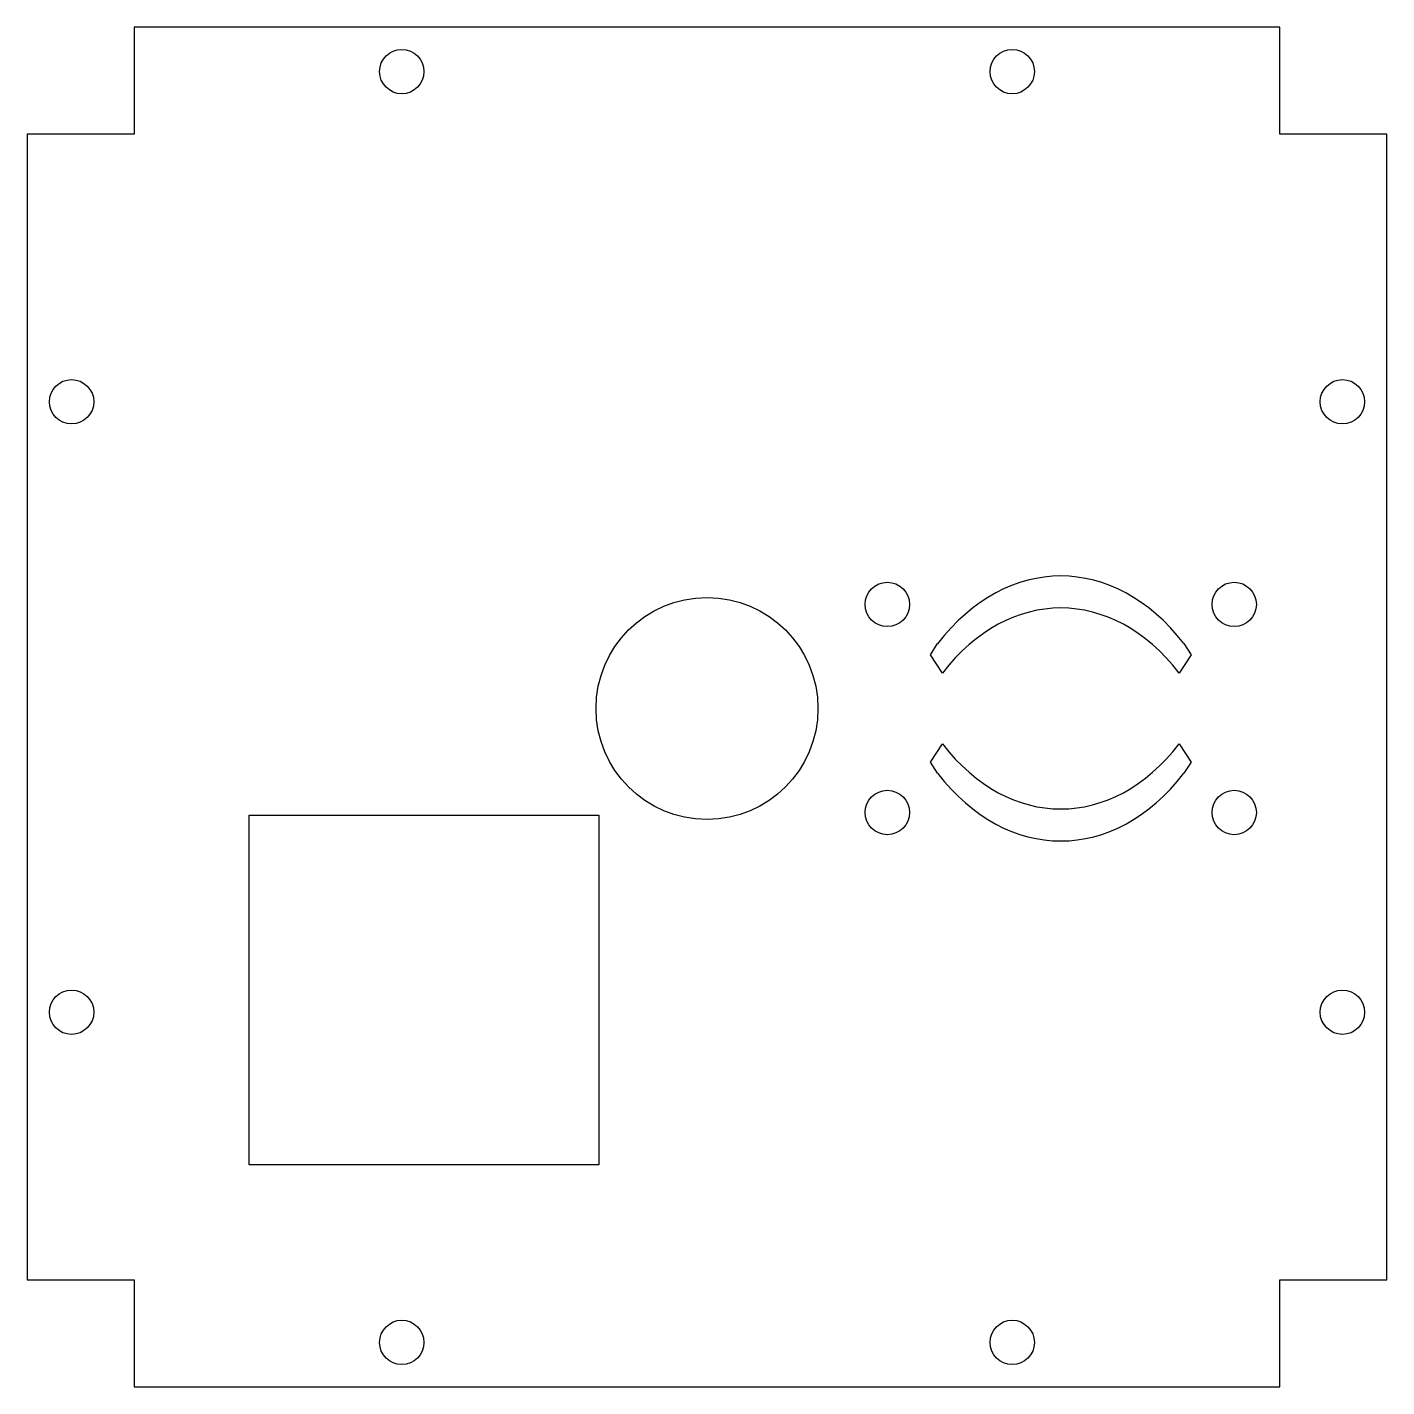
# Model space of a CAD drawing. Header units: millimetres. Extents: x 0 to 98, y -98 to 0.
import ezdxf

# ---------------------------------------------------------------- set-up
doc = ezdxf.new("R2010")
doc.units = ezdxf.units.MM
doc.header["$MEASUREMENT"] = 0

msp = doc.modelspace()

# ---------------------------------------------------------------- linework, layer by layer
for p, q in [((65.107, -45.234), (65.625, -44.434)), ((83.375, -44.434), (83.893, -45.234)), ((65.963, -46.556), (65.107, -45.234)), ((83.893, -45.234), (83.037, -46.556)), ((65.107, -52.978), (65.963, -51.656)), ((83.037, -51.656), (83.893, -52.978)), ((65.625, -53.778), (65.107, -52.978)), ((83.893, -52.978), (83.375, -53.778))]:
    msp.add_line(p, q)
for points in [[(7.7, 0), (7.7, -7.7), (0, -7.7), (0, -90.3), (7.7, -90.3), (7.7, -98), (90.3, -98), (90.3, -90.3), (98, -90.3), (98, -7.7), (90.3, -7.7), (90.3, 0)], [(41.2, -56.8), (41.2, -82), (16, -82), (16, -56.8)]]:
    msp.add_lwpolyline(points, close=True)
for centre, radius in [((27, -3.2), 1.6), ((71, -3.2), 1.6), ((3.2, -27), 1.6), ((94.8, -27), 1.6), ((62, -41.606), 1.6), ((87, -41.606), 1.6), ((49, -49.106), 8), ((62, -56.606), 1.6), ((87, -56.606), 1.6), ((3.2, -71), 1.6), ((94.8, -71), 1.6), ((27, -94.8), 1.6), ((71, -94.8), 1.6)]:
    msp.add_circle(centre, radius)
for centre, major_axis in [((74.5, -58.139), (0, 18.583)), ((74.5, -59.739), (0, 17.876)), ((74.5, -38.473), (0, -17.876)), ((74.5, -40.073), (0, -18.583))]:
    msp.add_ellipse(centre, major_axis=major_axis, ratio=0.707107, start_param=5.541675, end_param=7.024696)

doc.saveas('drawing.dxf')
